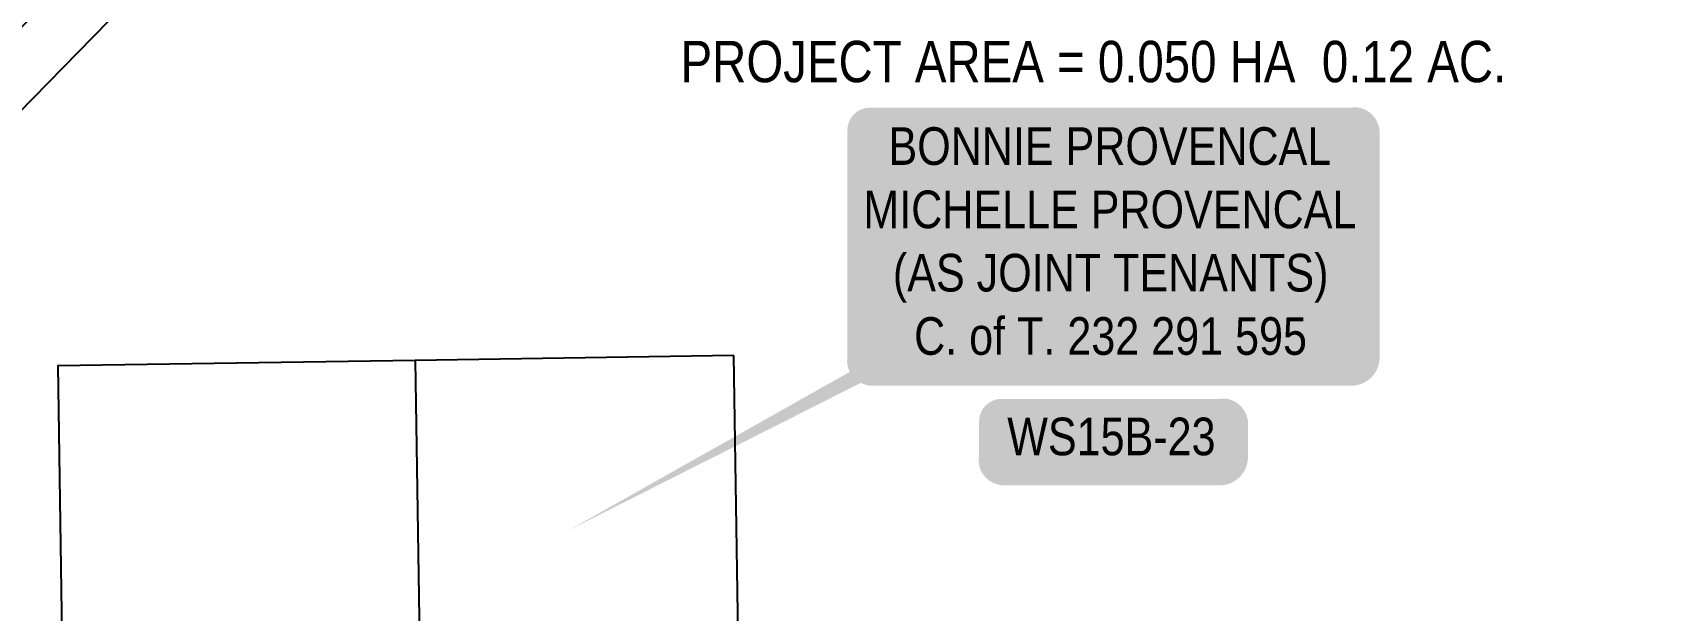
# Model space of a CAD drawing. Extents: x 72365 to 80261, y 6000112 to 6008999.
# Drawn here: x 77596.5 to 78026.6, y 6002022.7 to 6002176.6 of the extents above; entities that cross this region are included whole.
import ezdxf

# ---------------------------------------------------------------- set-up
doc = ezdxf.new("R2010")
doc.units = 0
doc.header["$LTSCALE"] = 5
for name, color, linetype in [('AS-OWNER', 7, 'Continuous'), ('F-RW', 190, 'Continuous'), ('L-AREAREQUIRED', 7, 'Continuous'), ('L-TITLEDB', 4, 'Continuous'), ('P-APEX RECON-LINE LIST', 240, 'Continuous')]:
    doc.layers.add(name, color=color, linetype=linetype)
doc.styles.add('100L', font='ARIALN.TTF', dxfattribs={"height": 2})
doc.styles.add('80', font='ARIALN.TTF', dxfattribs={"height": 10})

# ---------------------------------------------------------------- blocks, each defined once
blk = doc.blocks.new('*U1482')
h = blk.add_hatch(color=59)
edge = h.paths.add_edge_path()
edge.add_line((-64, -37), (64, -37))
edge.add_arc((64, -31), 6, 270, 360)
edge.add_line((70, -31), (70, 29.5))
edge.add_arc((64, 29.5), 6, 0, 90)
edge.add_line((64, 35.5), (-64, 35.5))
edge.add_arc((-64, 29.5), 6, 90, 180)
edge.add_line((-70, 29.5), (-70, -31))
edge.add_arc((-64, -31), 6, 180, 270)
at = {"color": 1, "flags": 128}
blk.add_lwpolyline([(-64, -37, 3, 3, 0), (64, -37, 3, 3, 0.414214), (70, -31, 3, 3, 0), (70, 29.5, 3, 0, 0.414214), (64, 35.5, 0, 0, 0), (-64, 35.5, 0, 0, 0.414214), (-70, 29.5, 0, 0, 0), (-70, -31, 0, 3, 0.414214)], format="xyseb", close=True, dxfattribs=at)
blk.add_lwpolyline([(-144.08, -76.95, 0, 7.5, 0), (0, 0, 0, 0, 0)], format="xyseb", dxfattribs=at)
at = {"color": 1, "style": '80'}
blk.add_attdef('ENTER_TEXT_001', (-35.99, -5), '', height=10, dxfattribs=at)
blk = doc.blocks.new('*U1492')
at = {"true_color": 0xffffa8}
h = blk.add_hatch(color=51, dxfattribs=at)
edge = h.paths.add_edge_path()
edge.add_line((-29, -11.5), (29, -11.5))
edge.add_arc((29, -5.5), 6, 270, 360)
edge.add_line((35, -5.5), (35, 4))
edge.add_arc((29, 4), 6, 0, 90)
edge.add_line((29, 10), (-29, 10))
edge.add_arc((-29, 4), 6, 90, 180)
edge.add_line((-35, 4), (-35, -5.5))
edge.add_arc((-29, -5.5), 6, 180, 270)
at = {"color": 240, "flags": 128}
blk.add_lwpolyline([(-29, -11.5, 3, 3, 0), (29, -11.5, 3, 3, 0.414214), (35, -5.5, 3, 3, 0), (35, 4, 3, 0, 0.414214), (29, 10, 0, 0, 0), (-29, 10, 0, 0, 0.414214), (-35, 4, 0, 0, 0), (-35, -5.5, 0, 3, 0.414214)], format="xyseb", close=True, dxfattribs=at)
for points in [[(-28.7, -2.85, 0, 10, 0), (0, 0, 5, 5, 0)], [(21, -3.69, 0, 10, 0), (0, 0, 5, 5, 0)]]:
    blk.add_lwpolyline(points, format="xyseb", dxfattribs=at)
at = {"color": 4, "style": '80'}
blk.add_attdef('OTHER_001', (-14.7, -5), '', height=10, dxfattribs=at)

msp = doc.modelspace()

# ---------------------------------------------------------------- linework, layer by layer
at = {"layer": 'F-RW', "flags": 128}
msp.add_lwpolyline([(77434.87, 6001948.2), (77433.735, 6002014.455), (78206.921, 6002805.119), (78225.608, 6002806.532), (78225.855, 6002791.266), (78213.797, 6002790.358), (77449.358, 6002008.338), (77450.178, 6001948.43)], close=True, dxfattribs=at)
at = {"layer": 'L-TITLEDB', "flags": 128}
msp.add_lwpolyline([(77698.366, 6002089.244), (77603.277, 6002087.816), (77605.333, 6001950.815), (77700.422, 6001952.237)], dxfattribs=at)
msp.add_lwpolyline([(77783.087, 6002090.517), (77698.366, 6002089.244), (77700.422, 6001952.237), (77785.144, 6001953.504)], close=True, dxfattribs=at)

# ---------------------------------------------------------------- block references
at = {"layer": 'AS-OWNER'}
ref = msp.add_blockref('*U1482', (77883.258, 6002121.023), dxfattribs=at)
ref.add_attrib('ENTER_TEXT_001', 'BONNIE PROVENCAL', (77824.175, 6002141.285), dxfattribs={"layer": '0', "color": 1, "height": 10, "style": '80'})
ref.add_attrib('ENTER_TEXT_002', 'MICHELLE PROVENCAL', (77817.487, 6002124.441), dxfattribs={"layer": '0', "color": 1, "height": 10, "style": '80'})
ref.add_attrib('ENTER_TEXT_003', '(AS JOINT TENANTS)', (77825.348, 6002107.597), dxfattribs={"layer": '0', "color": 1, "height": 10, "style": '80'})
ref.add_attrib('ENTER_TEXT_004', 'C. of T. 232 291 595', (77830.993, 6002090.753), dxfattribs={"layer": '0', "color": 1, "height": 10, "style": '80'})
at = {"layer": 'P-APEX RECON-LINE LIST'}
ref = msp.add_blockref('*U1492', (77883.258, 6002069.027), dxfattribs=at)
ref.add_attrib('OTHER_001', 'WS15B-23', (77855.758, 6002064.023), dxfattribs={"layer": '0', "color": 4, "height": 10, "style": '80'})

# ---------------------------------------------------------------- next in the draw order: texts
at = {"layer": 'L-AREAREQUIRED', "color": 5, "insert": (77878.66, 6002174.281), "char_height": 11, "width": 219.5648, "attachment_point": 2, "style": '100L', "bg_fill": 3, "box_fill_scale": 1.1, "bg_fill_color": 256, "bg_fill_transparency": 0}
msp.add_mtext('PROJECT AREA = 0.050 HA  0.12 AC.', dxfattribs=at)

doc.saveas('drawing.dxf')
